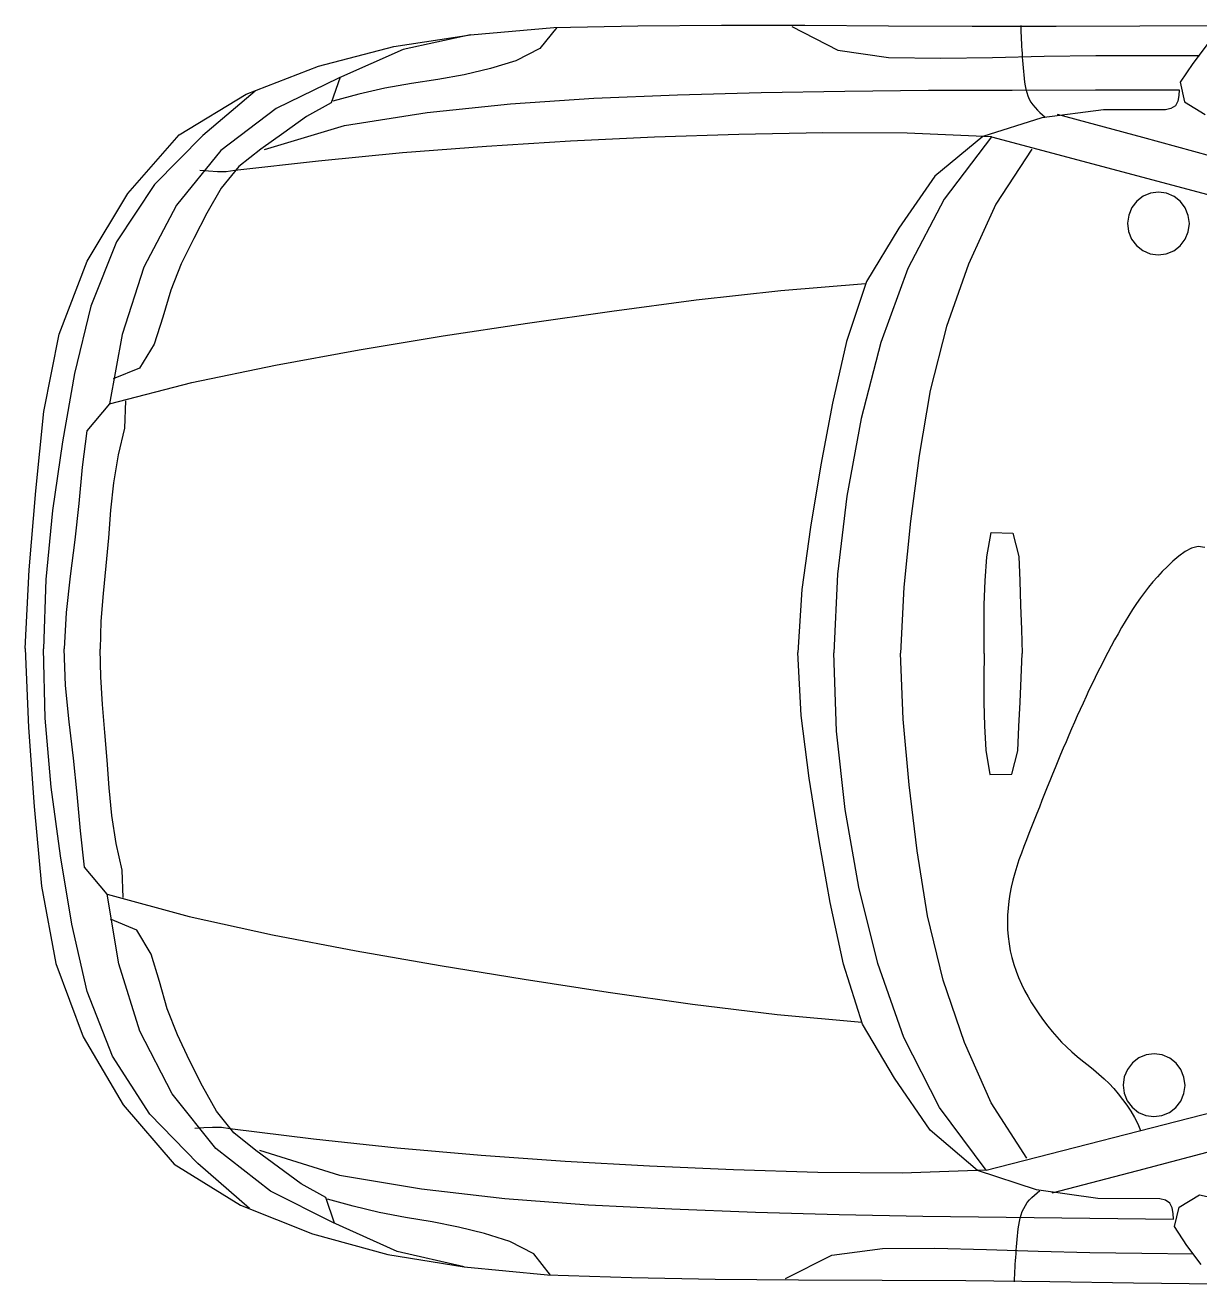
# Model space of a CAD drawing. Extents: x -99 to 38, y -13 to 40.
# Drawn here: x -99.1 to -50, y -12.7 to 40 of the extents above; entities that cross this region are included whole.
import ezdxf

# ---------------------------------------------------------------- set-up
doc = ezdxf.new("R2010")
doc.units = 0
doc.layers.get('0').update_dxf_attribs({"linetype": 'CONTINUOUS'})

msp = doc.modelspace()

# ---------------------------------------------------------------- linework, layer by layer
for p, q in [((-83.676, 39.069), (-80.468, 39.563)), ((-80.468, 39.563), (-83.28, 38.947)), ((-80.468, 39.563), (-76.98, 39.863)), ((-76.853, 39.875), (-77.562, 38.992)), ((-76.98, 39.863), (-73.475, 39.936)), ((-73.475, 39.936), (-69.976, 39.966)), ((-69.976, 39.966), (-66.479, 39.965)), ((-67.033, 39.906), (-65.104, 38.919)), ((-66.479, 39.965), (-62.979, 39.943)), ((-62.979, 39.943), (-59.478, 39.922)), ((-59.478, 39.922), (-55.977, 39.92)), ((-57.45, 39.951), (-57.448, 39.804)), ((-57.448, 39.804), (-57.444, 39.658)), ((-57.444, 39.658), (-57.439, 39.511)), ((-57.439, 39.511), (-57.433, 39.366)), ((-55.977, 39.92), (-52.476, 39.938)), ((-52.476, 39.938), (-48.975, 39.952)), ((-86.828, 38.248), (-83.676, 39.069)), ((-77.562, 38.992), (-78.574, 38.481)), ((-57.433, 39.366), (-57.425, 39.22)), ((-57.425, 39.22), (-57.416, 39.074)), ((-57.416, 39.074), (-57.407, 38.928)), ((-49.648, 39.156), (-50.25, 38.367)), ((-83.28, 38.947), (-85.987, 37.754)), ((-78.574, 38.481), (-79.639, 38.155)), ((-65.104, 38.919), (-62.988, 38.609)), ((-62.988, 38.609), (-60.801, 38.579)), ((-60.801, 38.579), (-58.635, 38.617)), ((-58.635, 38.617), (-56.475, 38.663)), ((-57.407, 38.928), (-57.397, 38.781)), ((-57.397, 38.781), (-57.386, 38.634)), ((-57.386, 38.634), (-57.374, 38.486)), ((-57.374, 38.486), (-57.363, 38.336)), ((-56.475, 38.663), (-54.308, 38.691)), ((-54.308, 38.691), (-52.139, 38.703)), ((-52.139, 38.703), (-49.97, 38.704)), ((-89.856, 37.074), (-86.828, 38.248)), ((-79.639, 38.155), (-80.731, 37.895)), ((-57.363, 38.336), (-57.351, 38.186)), ((-57.351, 38.186), (-57.339, 38.034)), ((-57.339, 38.034), (-57.326, 37.882)), ((-50.25, 38.367), (-50.778, 37.578)), ((-85.987, 37.754), (-88.604, 36.477)), ((-85.919, 37.785), (-86.292, 36.721)), ((-82.944, 37.52), (-84.047, 37.324)), ((-81.836, 37.692), (-82.944, 37.52)), ((-80.731, 37.895), (-81.836, 37.692)), ((-57.326, 37.882), (-57.31, 37.729)), ((-57.31, 37.729), (-57.291, 37.579)), ((-57.291, 37.579), (-57.266, 37.43)), ((-57.266, 37.43), (-57.236, 37.284)), ((-50.778, 37.578), (-50.598, 36.76)), ((-92.652, 35.38), (-89.856, 37.074)), ((-89.474, 37.207), (-91.66, 35.347)), ((-85.14, 37.074), (-86.225, 36.789)), ((-84.047, 37.324), (-85.14, 37.074)), ((-78.801, 36.679), (-75.307, 36.909)), ((-75.307, 36.909), (-71.812, 37.051)), ((-71.812, 37.051), (-68.314, 37.148)), ((-68.314, 37.148), (-64.815, 37.21)), ((-64.815, 37.21), (-61.316, 37.242)), ((-61.316, 37.242), (-57.817, 37.253)), ((-57.817, 37.253), (-54.318, 37.255)), ((-57.236, 37.284), (-57.198, 37.143)), ((-57.198, 37.143), (-57.151, 37.006)), ((-57.151, 37.006), (-57.094, 36.875)), ((-57.094, 36.875), (-57.025, 36.751)), ((-54.318, 37.255), (-50.819, 37.268)), ((-50.843, 37.026), (-50.88, 36.785)), ((-50.819, 37.268), (-50.843, 37.026)), ((-88.604, 36.477), (-90.912, 34.717)), ((-86.292, 36.721), (-87.328, 36.15)), ((-82.286, 36.314), (-78.801, 36.679)), ((-57.025, 36.751), (-56.945, 36.633)), ((-56.945, 36.633), (-56.854, 36.523)), ((-56.854, 36.523), (-56.755, 36.417)), ((-56.755, 36.417), (-56.649, 36.316)), ((-53.993, 36.428), (-56.568, 36.093)), ((-51.399, 36.419), (-53.993, 36.428)), ((-51.169, 36.477), (-51.399, 36.419)), ((-50.978, 36.591), (-51.169, 36.477)), ((-50.88, 36.785), (-50.978, 36.591)), ((-50.598, 36.76), (-49.743, 36.235)), ((-87.328, 36.15), (-88.279, 35.468)), ((-85.734, 35.774), (-82.286, 36.314)), ((-56.568, 36.093), (-59.042, 35.305)), ((-56.649, 36.316), (-56.538, 36.217)), ((-56.538, 36.217), (-56.424, 36.121)), ((-52.344, 35.263), (-55.918, 36.226)), ((-94.809, 32.926), (-92.652, 35.38)), ((-91.66, 35.347), (-93.683, 33.303)), ((-88.279, 35.468), (-89.238, 34.779)), ((-89.088, 34.765), (-85.734, 35.774)), ((-69.249, 35.393), (-72.77, 35.274)), ((-65.724, 35.464), (-69.249, 35.393)), ((-62.199, 35.454), (-65.724, 35.464)), ((-58.68, 35.291), (-62.199, 35.454)), ((-59.042, 35.305), (-61.042, 33.649)), ((-58.68, 35.291), (-60.661, 32.691)), ((-58.68, 35.291), (-40.577, 30.462)), ((-89.238, 34.779), (-90.162, 34.047)), ((-79.806, 34.896), (-83.32, 34.624)), ((-76.289, 35.109), (-79.806, 34.896)), ((-72.77, 35.274), (-76.289, 35.109)), ((-56.988, 34.774), (-58.501, 32.478)), ((-48.775, 34.279), (-52.344, 35.263)), ((-90.912, 34.717), (-92.767, 32.44)), ((-86.827, 34.278), (-90.328, 33.882)), ((-83.32, 34.624), (-86.827, 34.278)), ((-91.425, 33.859), (-91.792, 33.89)), ((-91.056, 33.831), (-91.425, 33.859)), ((-90.689, 33.83), (-91.056, 33.831)), ((-90.162, 34.047), (-90.904, 33.145)), ((-90.328, 33.882), (-90.689, 33.83)), ((-93.683, 33.303), (-95.276, 30.896)), ((-61.042, 33.649), (-62.548, 31.48)), ((-96.506, 30.092), (-94.809, 32.926)), ((-90.904, 33.145), (-91.493, 32.108)), ((-60.661, 32.691), (-62.181, 29.784)), ((-52.331, 32.811), (-52.599, 32.603)), ((-52.019, 32.94), (-52.331, 32.811)), ((-51.684, 32.983), (-52.019, 32.94)), ((-51.35, 32.937), (-51.684, 32.983)), ((-51.039, 32.804), (-51.35, 32.937)), ((-50.773, 32.594), (-51.039, 32.804)), ((-92.767, 32.44), (-94.136, 29.837)), ((-58.501, 32.478), (-59.64, 29.965)), ((-52.806, 32.332), (-52.937, 32.016)), ((-52.599, 32.603), (-52.806, 32.332)), ((-50.569, 32.321), (-50.773, 32.594)), ((-50.442, 32.003), (-50.569, 32.321)), ((-91.493, 32.108), (-92.044, 31.043)), ((-52.937, 32.016), (-52.982, 31.676)), ((-52.982, 31.676), (-52.94, 31.336)), ((-50.445, 31.323), (-50.399, 31.663)), ((-50.399, 31.663), (-50.442, 32.003)), ((-62.548, 31.48), (-63.908, 29.237)), ((-52.94, 31.336), (-52.813, 31.019)), ((-50.576, 31.007), (-50.445, 31.323)), ((-95.276, 30.896), (-96.357, 28.206)), ((-92.044, 31.043), (-92.569, 29.98)), ((-52.813, 31.019), (-52.609, 30.746)), ((-52.609, 30.746), (-52.342, 30.535)), ((-51.051, 30.529), (-50.782, 30.736)), ((-50.782, 30.736), (-50.576, 31.007)), ((-97.675, 27.039), (-96.506, 30.092)), ((-52.342, 30.535), (-52.032, 30.403)), ((-52.032, 30.403), (-51.697, 30.356)), ((-51.697, 30.356), (-51.363, 30.399)), ((-51.363, 30.399), (-51.051, 30.529)), ((-94.136, 29.837), (-95.042, 27.03)), ((-92.569, 29.98), (-93.006, 28.884)), ((-62.181, 29.784), (-63.306, 26.697)), ((-59.64, 29.965), (-60.556, 27.357)), ((-67.491, 28.872), (-63.943, 29.162)), ((-63.908, 29.237), (-64.739, 26.739)), ((-93.006, 28.884), (-93.339, 27.744)), ((-74.562, 28.003), (-71.03, 28.472)), ((-71.03, 28.472), (-67.491, 28.872)), ((-96.357, 28.206), (-97.029, 25.388)), ((-78.088, 27.5), (-74.562, 28.003)), ((-93.339, 27.744), (-93.702, 26.615)), ((-81.608, 26.963), (-78.088, 27.5)), ((-98.31, 23.806), (-97.675, 27.039)), ((-95.042, 27.03), (-95.569, 24.124)), ((-85.123, 26.383), (-81.608, 26.963)), ((-60.556, 27.357), (-61.246, 24.684)), ((-93.702, 26.615), (-94.315, 25.613)), ((-88.63, 25.748), (-85.123, 26.383)), ((-64.739, 26.739), (-65.321, 24.159)), ((-63.306, 26.697), (-64.13, 23.51)), ((-97.029, 25.388), (-97.535, 22.531)), ((-94.315, 25.613), (-95.412, 25.17)), ((-92.119, 25.015), (-88.63, 25.748)), ((-95.569, 24.124), (-92.119, 25.015)), ((-94.899, 24.256), (-94.943, 23.109)), ((-61.246, 24.684), (-61.707, 21.959)), ((-98.649, 20.486), (-98.31, 23.806)), ((-95.569, 24.124), (-96.52, 23)), ((-65.321, 24.159), (-65.812, 21.57)), ((-64.13, 23.51), (-64.729, 20.268)), ((-96.52, 23), (-96.707, 21.476)), ((-94.943, 23.109), (-95.207, 21.991)), ((-97.535, 22.531), (-97.959, 19.665)), ((-95.207, 21.991), (-95.407, 20.826)), ((-61.707, 21.959), (-62.058, 19.211)), ((-96.707, 21.476), (-96.857, 19.955)), ((-65.812, 21.57), (-66.243, 18.969)), ((-95.407, 20.826), (-95.525, 19.671)), ((-98.926, 17.173), (-98.649, 20.486)), ((-64.729, 20.268), (-65.121, 16.998)), ((-97.959, 19.665), (-98.228, 16.777)), ((-96.857, 19.955), (-97.025, 18.439)), ((-95.525, 19.671), (-95.618, 18.514)), ((-66.243, 18.969), (-66.608, 16.352)), ((-62.058, 19.211), (-62.348, 16.458)), ((-97.025, 18.439), (-97.22, 16.921)), ((-95.618, 18.514), (-95.725, 17.352)), ((-58.867, 17.722), (-58.691, 18.746)), ((-58.691, 18.746), (-57.78, 18.715)), ((-57.78, 18.715), (-57.533, 17.734)), ((-50.577, 17.943), (-50.838, 17.751)), ((-50.307, 18.086), (-50.577, 17.943)), ((-50.031, 18.151), (-50.307, 18.086)), ((-49.753, 18.109), (-50.031, 18.151)), ((-58.935, 16.713), (-58.867, 17.722)), ((-57.533, 17.734), (-57.496, 16.714)), ((-51.085, 17.538), (-51.316, 17.323)), ((-50.838, 17.751), (-51.085, 17.538)), ((-99.097, 13.882), (-98.926, 17.173)), ((-97.22, 16.921), (-97.388, 15.4)), ((-95.725, 17.352), (-95.836, 16.191)), ((-65.121, 16.998), (-65.271, 13.711)), ((-51.734, 16.893), (-51.925, 16.676)), ((-51.531, 17.109), (-51.734, 16.893)), ((-51.316, 17.323), (-51.531, 17.109)), ((-98.228, 16.777), (-98.329, 13.878)), ((-66.608, 16.352), (-66.775, 13.719)), ((-62.348, 16.458), (-62.479, 13.697)), ((-58.981, 15.725), (-58.935, 16.713)), ((-57.496, 16.714), (-57.46, 15.699)), ((-52.106, 16.456), (-52.28, 16.231)), ((-51.925, 16.676), (-52.106, 16.456)), ((-95.836, 16.191), (-95.926, 15.03)), ((-52.448, 16.001), (-52.611, 15.764)), ((-52.28, 16.231), (-52.448, 16.001)), ((-97.388, 15.4), (-97.464, 13.874)), ((-58.982, 14.704), (-58.981, 15.725)), ((-57.46, 15.699), (-57.426, 14.686)), ((-52.928, 15.273), (-53.081, 15.02)), ((-52.771, 15.521), (-52.928, 15.273)), ((-52.611, 15.764), (-52.771, 15.521)), ((-95.926, 15.03), (-95.966, 13.866)), ((-53.231, 14.764), (-53.379, 14.505)), ((-53.081, 15.02), (-53.231, 14.764)), ((-58.977, 13.68), (-58.982, 14.704)), ((-57.426, 14.686), (-57.397, 13.672)), ((-53.524, 14.245), (-53.666, 13.984)), ((-53.379, 14.505), (-53.524, 14.245)), ((-99.097, 13.882), (-98.959, 10.589)), ((-98.257, 10.979), (-98.329, 13.878)), ((-97.404, 12.347), (-97.464, 13.874)), ((-95.937, 12.702), (-95.966, 13.866)), ((-66.635, 11.085), (-66.775, 13.719)), ((-65.154, 10.424), (-65.271, 13.711)), ((-62.375, 10.936), (-62.479, 13.697)), ((-53.805, 13.722), (-53.943, 13.46)), ((-53.666, 13.984), (-53.805, 13.722)), ((-58.977, 13.68), (-58.992, 12.655)), ((-57.436, 12.658), (-57.397, 13.672)), ((-54.078, 13.197), (-54.21, 12.934)), ((-53.943, 13.46), (-54.078, 13.197)), ((-95.86, 11.54), (-95.937, 12.702)), ((-58.992, 12.655), (-59.001, 11.634)), ((-57.48, 11.645), (-57.436, 12.658)), ((-54.341, 12.67), (-54.47, 12.405)), ((-54.21, 12.934), (-54.341, 12.67)), ((-97.251, 10.824), (-97.404, 12.347)), ((-54.597, 12.139), (-54.722, 11.873)), ((-54.47, 12.405), (-54.597, 12.139)), ((-59.001, 11.634), (-58.966, 10.646)), ((-57.527, 10.63), (-57.48, 11.645)), ((-54.846, 11.606), (-54.968, 11.338)), ((-54.722, 11.873), (-54.846, 11.606)), ((-95.76, 10.378), (-95.86, 11.54)), ((-66.296, 8.463), (-66.635, 11.085)), ((-55.088, 11.07), (-55.208, 10.801)), ((-54.968, 11.338), (-55.088, 11.07)), ((-98.959, 10.589), (-98.715, 7.274)), ((-98.017, 8.088), (-98.257, 10.979)), ((-97.072, 9.304), (-97.251, 10.824)), ((-62.113, 8.18), (-62.375, 10.936)), ((-58.966, 10.646), (-58.908, 9.636)), ((-57.574, 9.61), (-57.527, 10.63)), ((-55.208, 10.801), (-55.326, 10.531)), ((-95.665, 9.216), (-95.76, 10.378)), ((-64.795, 7.149), (-65.154, 10.424)), ((-55.442, 10.261), (-55.558, 9.99)), ((-55.326, 10.531), (-55.442, 10.261)), ((-58.908, 9.636), (-58.742, 8.611)), ((-57.831, 8.633), (-57.574, 9.61)), ((-55.673, 9.719), (-55.787, 9.447)), ((-55.558, 9.99), (-55.673, 9.719)), ((-96.919, 7.787), (-97.072, 9.304)), ((-95.584, 8.058), (-95.665, 9.216)), ((-55.9, 9.174), (-56.012, 8.901)), ((-55.787, 9.447), (-55.9, 9.174)), ((-65.891, 5.858), (-66.296, 8.463)), ((-58.742, 8.611), (-57.831, 8.633)), ((-56.124, 8.628), (-56.235, 8.354)), ((-56.012, 8.901), (-56.124, 8.628)), ((-97.622, 5.218), (-98.017, 8.088)), ((-95.477, 6.901), (-95.584, 8.058)), ((-61.79, 5.428), (-62.113, 8.18)), ((-56.345, 8.08), (-56.455, 7.806)), ((-56.235, 8.354), (-56.345, 8.08)), ((-96.784, 6.265), (-96.919, 7.787)), ((-56.565, 7.531), (-56.674, 7.256)), ((-56.455, 7.806), (-56.565, 7.531)), ((-98.715, 7.274), (-98.41, 3.951)), ((-95.289, 5.734), (-95.477, 6.901)), ((-64.229, 3.901), (-64.795, 7.149)), ((-56.783, 6.981), (-56.892, 6.706)), ((-56.674, 7.256), (-56.783, 6.981)), ((-57.001, 6.43), (-57.11, 6.155)), ((-56.892, 6.706), (-57.001, 6.43)), ((-96.612, 4.739), (-96.784, 6.265)), ((-65.426, 3.265), (-65.891, 5.858)), ((-57.218, 5.879), (-57.325, 5.602)), ((-57.11, 6.155), (-57.218, 5.879)), ((-95.036, 4.614), (-95.289, 5.734)), ((-61.357, 2.699), (-61.79, 5.428)), ((-57.427, 5.325), (-57.526, 5.046)), ((-57.325, 5.602), (-57.427, 5.325)), ((-97.145, 2.356), (-97.622, 5.218)), ((-57.618, 4.765), (-57.704, 4.482)), ((-57.526, 5.046), (-57.618, 4.765)), ((-95.673, 3.605), (-96.612, 4.739)), ((-95.004, 3.466), (-95.036, 4.614)), ((-57.704, 4.482), (-57.781, 4.197)), ((-98.41, 3.951), (-97.808, 0.711)), ((-63.437, 0.707), (-64.229, 3.901)), ((-57.848, 3.909), (-57.905, 3.617)), ((-57.781, 4.197), (-57.848, 3.909)), ((-95.673, 3.605), (-92.232, 2.679)), ((-95.175, 0.694), (-95.673, 3.605)), ((-64.871, 0.679), (-65.426, 3.265)), ((-57.949, 3.323), (-57.981, 3.026)), ((-57.905, 3.617), (-57.949, 3.323)), ((-92.232, 2.679), (-88.751, 1.911)), ((-60.694, 0.019), (-61.357, 2.699)), ((-58.001, 2.728), (-58.007, 2.429)), ((-57.981, 3.026), (-58.001, 2.728)), ((-96.502, -0.469), (-97.145, 2.356)), ((-94.433, 2.104), (-95.526, 2.558)), ((-58.007, 2.429), (-58, 2.131)), ((-58, 2.131), (-57.978, 1.833)), ((-93.831, 1.095), (-94.433, 2.104)), ((-88.751, 1.911), (-85.249, 1.241)), ((-57.978, 1.833), (-57.942, 1.538)), ((-93.479, -0.038), (-93.831, 1.095)), ((-85.249, 1.241), (-81.741, 0.625)), ((-57.942, 1.538), (-57.891, 1.246)), ((-57.891, 1.246), (-57.825, 0.957)), ((-97.808, 0.711), (-96.67, -2.353)), ((-94.298, -2.122), (-95.175, 0.694)), ((-81.741, 0.625), (-78.226, 0.053)), ((-64.065, -1.827), (-64.871, 0.679)), ((-62.344, -2.392), (-63.437, 0.707)), ((-57.825, 0.957), (-57.744, 0.673)), ((-57.744, 0.673), (-57.648, 0.392)), ((-78.226, 0.053), (-74.706, -0.486)), ((-59.804, -2.598), (-60.694, 0.019)), ((-57.648, 0.392), (-57.54, 0.117)), ((-57.54, 0.117), (-57.419, -0.154)), ((-95.448, -3.17), (-96.502, -0.469)), ((-93.158, -1.181), (-93.479, -0.038)), ((-74.706, -0.486), (-71.179, -0.99)), ((-57.419, -0.154), (-57.288, -0.421)), ((-57.288, -0.421), (-57.147, -0.683)), ((-71.179, -0.99), (-67.644, -1.426)), ((-57.147, -0.683), (-56.997, -0.939)), ((-56.997, -0.939), (-56.839, -1.191)), ((-92.732, -2.28), (-93.158, -1.181)), ((-67.644, -1.426), (-64.099, -1.752)), ((-56.839, -1.191), (-56.673, -1.437)), ((-56.673, -1.437), (-56.501, -1.678)), ((-62.727, -4.084), (-64.065, -1.827)), ((-56.501, -1.678), (-56.322, -1.913)), ((-56.322, -1.913), (-56.136, -2.141)), ((-96.67, -2.353), (-95.002, -5.204)), ((-92.955, -4.739), (-94.298, -2.122)), ((-92.217, -3.349), (-92.732, -2.28)), ((-60.853, -5.314), (-62.344, -2.392)), ((-58.691, -5.122), (-59.804, -2.598)), ((-56.136, -2.141), (-55.943, -2.363)), ((-55.943, -2.363), (-55.742, -2.577)), ((-55.742, -2.577), (-55.534, -2.784)), ((-55.534, -2.784), (-55.318, -2.983)), ((-55.318, -2.983), (-55.095, -3.175)), ((-52.201, -3.113), (-52.513, -3.242)), ((-51.866, -3.07), (-52.201, -3.113)), ((-51.532, -3.116), (-51.866, -3.07)), ((-51.221, -3.249), (-51.532, -3.116)), ((-93.879, -5.592), (-95.448, -3.17)), ((-91.678, -4.419), (-92.217, -3.349)), ((-58.898, -7.933), (-40.747, -3.287)), ((-55.095, -3.175), (-54.867, -3.361)), ((-54.867, -3.361), (-54.638, -3.545)), ((-54.638, -3.545), (-54.409, -3.729)), ((-52.781, -3.45), (-52.988, -3.721)), ((-52.513, -3.242), (-52.781, -3.45)), ((-50.955, -3.459), (-51.221, -3.249)), ((-50.751, -3.732), (-50.955, -3.459)), ((-61.244, -6.268), (-62.727, -4.084)), ((-54.409, -3.729), (-54.184, -3.916)), ((-54.184, -3.916), (-53.966, -4.109)), ((-53.966, -4.109), (-53.758, -4.312)), ((-53.119, -4.037), (-53.164, -4.377)), ((-52.988, -3.721), (-53.119, -4.037)), ((-50.624, -4.05), (-50.751, -3.732)), ((-50.581, -4.39), (-50.624, -4.05)), ((-91.123, -7.034), (-92.955, -4.739)), ((-91.099, -5.463), (-91.678, -4.419)), ((-53.758, -4.312), (-53.56, -4.524)), ((-53.56, -4.524), (-53.371, -4.747)), ((-53.164, -4.377), (-53.122, -4.717)), ((-53.122, -4.717), (-52.995, -5.034)), ((-50.758, -5.046), (-50.627, -4.73)), ((-50.627, -4.73), (-50.581, -4.39)), ((-95.002, -5.204), (-92.869, -7.68)), ((-57.201, -7.434), (-58.691, -5.122)), ((-53.371, -4.747), (-53.19, -4.979)), ((-53.19, -4.979), (-53.015, -5.221)), ((-53.015, -5.221), (-52.846, -5.473)), ((-52.995, -5.034), (-52.791, -5.308)), ((-50.964, -5.317), (-50.758, -5.046)), ((-91.877, -7.657), (-93.879, -5.592)), ((-90.366, -6.372), (-91.099, -5.463)), ((-58.898, -7.933), (-60.853, -5.314)), ((-52.846, -5.473), (-52.688, -5.734)), ((-52.791, -5.308), (-52.524, -5.518)), ((-52.688, -5.734), (-52.55, -6.003)), ((-52.524, -5.518), (-52.214, -5.65)), ((-52.214, -5.65), (-51.879, -5.697)), ((-51.879, -5.697), (-51.545, -5.654)), ((-51.545, -5.654), (-51.233, -5.524)), ((-51.233, -5.524), (-50.964, -5.317)), ((-91.627, -6.171), (-91.994, -6.198)), ((-91.257, -6.147), (-91.627, -6.171)), ((-90.891, -6.15), (-91.257, -6.147)), ((-90.531, -6.206), (-90.891, -6.15)), ((-87.033, -6.636), (-90.531, -6.206)), ((-59.26, -7.944), (-61.244, -6.268)), ((-52.55, -6.003), (-52.446, -6.282)), ((-89.45, -7.113), (-90.366, -6.372)), ((-83.53, -7.018), (-87.033, -6.636)), ((-88.833, -8.818), (-91.123, -7.034)), ((-88.498, -7.812), (-89.45, -7.113)), ((-89.299, -7.101), (-85.955, -8.143)), ((-80.019, -7.326), (-83.53, -7.018)), ((-76.504, -7.574), (-80.019, -7.326)), ((-48.984, -7.021), (-52.562, -7.969)), ((-92.869, -7.68), (-90.091, -9.402)), ((-89.71, -9.539), (-91.877, -7.657)), ((-87.553, -8.504), (-88.498, -7.812)), ((-72.987, -7.775), (-76.504, -7.574)), ((-69.467, -7.93), (-72.987, -7.775)), ((-85.955, -8.143), (-82.514, -8.719)), ((-65.944, -8.035), (-69.467, -7.93)), ((-62.419, -8.061), (-65.944, -8.035)), ((-58.898, -7.933), (-62.419, -8.061)), ((-56.794, -8.757), (-59.26, -7.944)), ((-52.562, -7.969), (-56.145, -8.896)), ((-86.229, -10.121), (-88.833, -8.818)), ((-86.523, -9.085), (-87.553, -8.504)), ((-82.514, -8.719), (-79.032, -9.119)), ((-56.878, -8.979), (-56.766, -8.882)), ((-54.223, -9.118), (-56.794, -8.757)), ((-56.766, -8.882), (-56.651, -8.786)), ((-90.091, -9.402), (-87.075, -10.606)), ((-86.161, -10.152), (-86.523, -9.085)), ((-85.375, -9.449), (-86.457, -9.153)), ((-84.284, -9.711), (-85.375, -9.449)), ((-79.032, -9.119), (-75.54, -9.384)), ((-75.54, -9.384), (-72.047, -9.561)), ((-57.328, -9.534), (-57.258, -9.41)), ((-57.258, -9.41), (-57.177, -9.294)), ((-57.177, -9.294), (-57.085, -9.184)), ((-57.085, -9.184), (-56.985, -9.079)), ((-56.985, -9.079), (-56.878, -8.979)), ((-51.629, -9.135), (-54.223, -9.118)), ((-51.399, -9.195), (-51.629, -9.135)), ((-51.21, -9.311), (-51.399, -9.195)), ((-51.114, -9.506), (-51.21, -9.311)), ((-50.831, -9.485), (-49.972, -8.968)), ((-49.972, -8.968), (-49.084, -9.171)), ((-83.183, -9.917), (-84.284, -9.711)), ((-82.077, -10.101), (-83.183, -9.917)), ((-72.047, -9.561), (-68.55, -9.693)), ((-68.55, -9.693), (-65.052, -9.791)), ((-65.052, -9.791), (-61.554, -9.858)), ((-61.554, -9.858), (-58.055, -9.905)), ((-58.055, -9.905), (-54.556, -9.942)), ((-57.506, -10.087), (-57.474, -9.942)), ((-57.474, -9.942), (-57.434, -9.8)), ((-57.434, -9.8), (-57.386, -9.664)), ((-57.386, -9.664), (-57.328, -9.534)), ((-54.556, -9.942), (-51.058, -9.99)), ((-51.079, -9.747), (-51.114, -9.506)), ((-51.058, -9.99), (-51.079, -9.747)), ((-51.02, -10.3), (-50.831, -9.485)), ((-83.534, -11.341), (-86.229, -10.121)), ((-80.974, -10.315), (-82.077, -10.101)), ((-79.885, -10.586), (-80.974, -10.315)), ((-57.57, -10.538), (-57.553, -10.386)), ((-57.553, -10.386), (-57.532, -10.235)), ((-57.532, -10.235), (-57.506, -10.087)), ((-50.5, -11.095), (-51.02, -10.3)), ((-87.075, -10.606), (-83.931, -11.459)), ((-78.823, -10.923), (-79.885, -10.586)), ((-77.816, -11.444), (-78.823, -10.923)), ((-57.625, -11.141), (-57.612, -10.992)), ((-57.612, -10.992), (-57.598, -10.842)), ((-57.598, -10.842), (-57.585, -10.69)), ((-57.585, -10.69), (-57.57, -10.538)), ((-83.931, -11.459), (-80.729, -11.985)), ((-80.729, -11.985), (-83.534, -11.341)), ((-77.116, -12.335), (-77.816, -11.444)), ((-67.297, -12.464), (-65.358, -11.497)), ((-65.358, -11.497), (-63.24, -11.208)), ((-63.24, -11.208), (-61.052, -11.2)), ((-61.052, -11.2), (-58.886, -11.26)), ((-58.886, -11.26), (-56.727, -11.328)), ((-57.673, -11.729), (-57.662, -11.583)), ((-57.662, -11.583), (-57.65, -11.437)), ((-57.65, -11.437), (-57.638, -11.289)), ((-57.638, -11.289), (-57.625, -11.141)), ((-56.727, -11.328), (-54.561, -11.378)), ((-54.561, -11.378), (-52.392, -11.412)), ((-52.392, -11.412), (-50.223, -11.434)), ((-49.906, -11.89), (-50.5, -11.095)), ((-80.729, -11.985), (-77.244, -12.321)), ((-57.7, -12.167), (-57.692, -12.021)), ((-57.692, -12.021), (-57.683, -11.875)), ((-57.683, -11.875), (-57.673, -11.729)), ((-77.244, -12.321), (-73.739, -12.429)), ((-73.739, -12.429), (-70.241, -12.495)), ((-70.241, -12.495), (-66.744, -12.528)), ((-66.744, -12.528), (-63.244, -12.543)), ((-63.244, -12.543), (-59.743, -12.557)), ((-59.743, -12.557), (-56.242, -12.59)), ((-57.715, -12.606), (-57.711, -12.459)), ((-57.711, -12.459), (-57.706, -12.313)), ((-57.706, -12.313), (-57.7, -12.167)), ((-56.242, -12.59), (-52.741, -12.644)), ((-52.741, -12.644), (-49.241, -12.692))]:
    msp.add_line(p, q)

doc.saveas('drawing.dxf')
